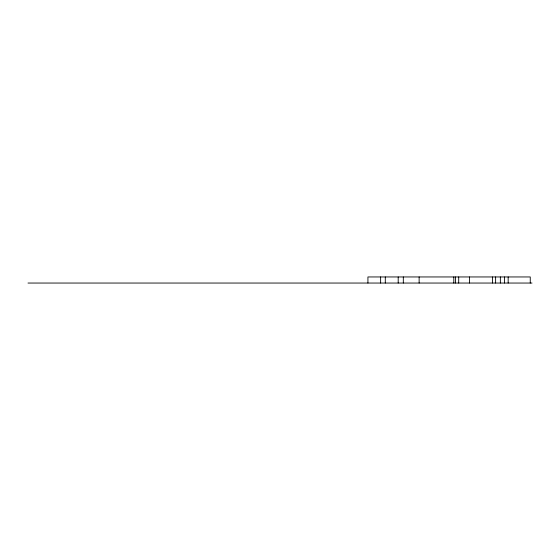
<?xml version="1.0" encoding="UTF-8"?>
<svg xmlns="http://www.w3.org/2000/svg" width="560" height="560" viewBox="0 0 560 560"><rect width="100%" height="100%" fill="white"/><g stroke="black" fill="none" stroke-linecap="round" stroke-linejoin="round"><path stroke-width="0.84" d="M28 283.045L532 283.045M530.257 283.045L530.257 276.955L367.927 276.955L367.927 283.045M508.165 276.955L508.165 283.045M504.42 276.955L504.42 283.045M500.367 276.955L500.367 283.045M495.614 276.955L495.614 283.045M492.471 276.955L492.471 283.045M469.56 276.955L469.56 283.045M458.696 276.955L458.696 283.045M455.525 276.955L455.525 283.045M453.803 276.955L453.803 283.045M419.132 276.955L419.132 283.045M403.319 276.955L403.319 283.045M398.195 276.955L398.195 283.045M385.294 276.955L385.294 283.045M380.625 276.955L380.625 283.045"/></g></svg>
